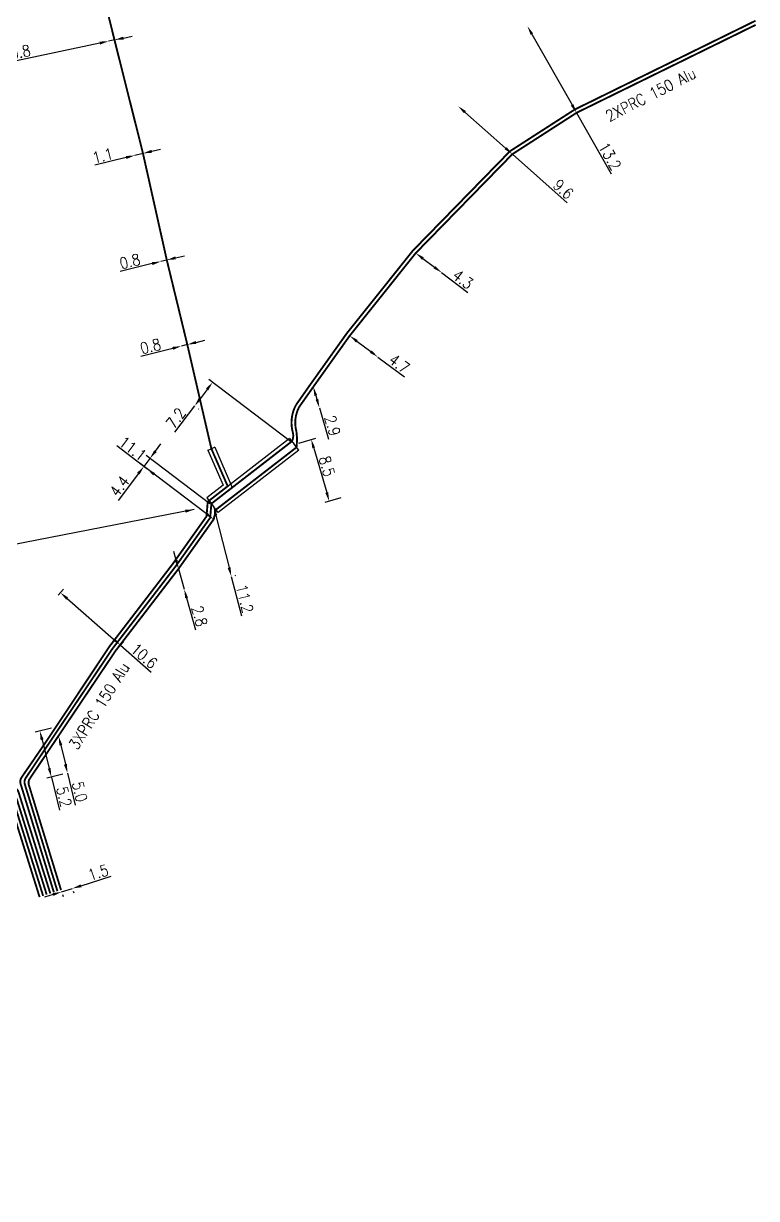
# Model space of a CAD drawing. Header units: millimetres. Extents: x 156382 to 158006, y 120998 to 122000.
# Drawn here: x 157902.9 to 158000.1, y 121663.6 to 121819.5 of the extents above; entities that cross this region are included whole.
import ezdxf
from ezdxf.enums import TextEntityAlignment as Align

# ---------------------------------------------------------------- set-up
doc = ezdxf.new("R2010")
doc.units = ezdxf.units.MM
doc.header["$PDMODE"] = 34
doc.layers.get('DEFPOINTS').update_dxf_attribs({"linetype": 'CONTINUOUS'})
doc.layers.add('M_110', color=1, linetype='M_ST_10')
doc.layers.add('M_400', color=7, linetype='CONTINUOUS')
doc.styles.get("Standard").update_dxf_attribs({"font": 'romans.shx', "width": 0.85})
doc.linetypes.add('M_ST_10', pattern='A,5,-0.3,["++",Standard,S=1,R=0,X=0,Y=-0.5],-2.8', length=8.1)
doc.dimstyles.get("Standard").update_dxf_attribs({"dimtxt": 1.5, "dimasz": 1.2, "dimexe": 0.625, "dimexo": 0.625, "dimgap": 0.25, "dimtad": 1, "dimdec": 1, "dimzin": 0, "dimdsep": 46, "dimtxsty": 'Standard', "dimcen": -0.5, "dimadec": 0, "dimazin": 0, "dimtfac": 1, "dimtdec": 1, "dimtmove": 0, "dimatfit": 3, "dimfxl": 0, "dimtolj": 1, "dimtzin": 0, "dimarcsym": 0})

# ---------------------------------------------------------------- blocks, each defined once
blk = doc.blocks.new('*D122')
at = {"layer": 'DEFPOINTS', "color": 0, "linetype": 'Continuous', "transparency": 16777216}
for p in [(157907.2, 121726.2), (157905.06, 121725.66), (157908.73, 121720.07)]:
    blk.add_point(p, dxfattribs=at)
at = {"layer": 'M_110', "color": 0, "linetype": 'Continuous', "lineweight": -2, "transparency": 16777216}
for p, q in [((157906.6, 121726.05), (157904.46, 121725.51)), ((157905.35, 121724.5), (157906.3, 121720.7)), ((157908.12, 121719.92), (157905.98, 121719.39)), ((157906.59, 121719.54), (157907.68, 121715.15))]:
    blk.add_line(p, q, dxfattribs=at)
at = {"layer": 'M_110', "color": 0, "linetype": 'Continuous', "transparency": 16777216}
for points in [[(157905.55, 121724.55), (157905.16, 121724.45), (157905.06, 121725.66)], [(157906.49, 121720.75), (157906.11, 121720.65), (157906.59, 121719.54)]]:
    blk.add_solid(points, dxfattribs=at)
at = {"layer": 'M_110', "color": 0, "linetype": 'Continuous', "transparency": 16777216, "insert": (157908.27, 121716.93), "char_height": 1.5, "attachment_point": 5, "rotation": 284.0002}
blk.add_mtext('\\A1;5.2', dxfattribs=at)
blk = doc.blocks.new('*D123')
at = {"layer": 'DEFPOINTS', "color": 0, "linetype": 'Continuous', "transparency": 16777216}
for p in [(157923.85, 121776.7), (157923.85, 121776.7), (157924.62, 121776.9)]:
    blk.add_point(p, dxfattribs=at)
at = {"layer": 'M_110', "color": 0, "linetype": 'Continuous', "lineweight": -2, "transparency": 16777216}
for p, q in [((157925.78, 121777.2), (157926.94, 121777.5)), ((157922.68, 121776.4), (157918.45, 121775.32)), ((157924.62, 121776.9), (157923.85, 121776.7))]:
    blk.add_line(p, q, dxfattribs=at)
at = {"layer": 'M_110', "color": 0, "linetype": 'Continuous', "transparency": 16777216}
for points in [[(157925.73, 121777.39), (157925.83, 121777.01), (157924.62, 121776.9)], [(157922.63, 121776.6), (157922.73, 121776.21), (157923.85, 121776.7)]]:
    blk.add_solid(points, dxfattribs=at)
at = {"layer": 'M_110', "color": 0, "linetype": 'Continuous', "transparency": 16777216, "insert": (157919.74, 121776.68), "char_height": 1.5, "attachment_point": 5, "rotation": 14.4075}
blk.add_mtext('\\A1;0.8', dxfattribs=at)
blk = doc.blocks.new('*D124')
at = {"layer": 'DEFPOINTS', "color": 0, "linetype": 'Continuous', "transparency": 16777216}
for p in [(157921.12, 121787.93), (157921.12, 121787.93), (157921.9, 121788.12)]:
    blk.add_point(p, dxfattribs=at)
at = {"layer": 'M_110', "color": 0, "linetype": 'Continuous', "lineweight": -2, "transparency": 16777216}
for p, q in [((157923.07, 121788.4), (157924.23, 121788.69)), ((157919.96, 121787.64), (157915.71, 121786.6)), ((157921.9, 121788.12), (157921.12, 121787.93))]:
    blk.add_line(p, q, dxfattribs=at)
at = {"layer": 'M_110', "color": 0, "linetype": 'Continuous', "transparency": 16777216}
for points in [[(157923.02, 121788.6), (157923.11, 121788.21), (157921.9, 121788.12)], [(157919.91, 121787.83), (157920.01, 121787.45), (157921.12, 121787.93)]]:
    blk.add_solid(points, dxfattribs=at)
at = {"layer": 'M_110', "color": 0, "linetype": 'Continuous', "transparency": 16777216, "insert": (157917.01, 121787.95), "char_height": 1.5, "attachment_point": 5, "rotation": 13.7582}
blk.add_mtext('\\A1;0.8', dxfattribs=at)
blk = doc.blocks.new('*D125')
at = {"layer": 'DEFPOINTS', "color": 0, "linetype": 'Continuous', "transparency": 16777216}
for p in [(157918.75, 121802.26), (157917.68, 121802), (157917.68, 121802)]:
    blk.add_point(p, dxfattribs=at)
at = {"layer": 'M_110', "color": 0, "linetype": 'Continuous', "lineweight": -2, "transparency": 16777216}
for p, q in [((157918.75, 121802.26), (157917.68, 121802)), ((157919.91, 121802.55), (157921.08, 121802.83)), ((157916.51, 121801.71), (157912.35, 121800.69))]:
    blk.add_line(p, q, dxfattribs=at)
at = {"layer": 'M_110', "color": 0, "linetype": 'Continuous', "transparency": 16777216}
for points in [[(157919.86, 121802.74), (157919.96, 121802.35), (157918.75, 121802.26)], [(157916.46, 121801.91), (157916.56, 121801.52), (157917.68, 121802)]]:
    blk.add_solid(points, dxfattribs=at)
at = {"layer": 'M_110', "color": 0, "linetype": 'Continuous', "transparency": 16777216, "insert": (157913.39, 121801.97), "char_height": 1.5, "attachment_point": 5, "rotation": 13.7892}
blk.add_mtext('\\A1;1.1', dxfattribs=at)
blk = doc.blocks.new('*D126')
at = {"layer": 'DEFPOINTS', "color": 0, "linetype": 'Continuous', "transparency": 16777216}
for p in [(157914.18, 121817.15), (157914.18, 121817.14), (157914.96, 121817.31)]:
    blk.add_point(p, dxfattribs=at)
at = {"layer": 'M_110', "color": 0, "linetype": 'Continuous', "lineweight": -2, "transparency": 16777216}
for p, q in [((157916.14, 121817.55), (157917.31, 121817.8)), ((157913.01, 121816.89), (157901.11, 121814.38)), ((157914.96, 121817.31), (157914.18, 121817.14)), ((157914.31, 121816.54), (157914.31, 121816.53)), ((157915.09, 121816.7), (157915.09, 121816.69))]:
    blk.add_line(p, q, dxfattribs=at)
at = {"layer": 'M_110', "color": 0, "linetype": 'Continuous', "transparency": 16777216}
for points in [[(157916.1, 121817.75), (157916.18, 121817.36), (157914.96, 121817.31)], [(157912.96, 121817.09), (157913.05, 121816.7), (157914.18, 121817.14)]]:
    blk.add_solid(points, dxfattribs=at)
at = {"layer": 'M_110', "color": 0, "linetype": 'Continuous', "transparency": 16777216, "insert": (157902.46, 121815.69), "char_height": 1.5, "attachment_point": 5, "rotation": 11.9131}
blk.add_mtext('\\A1;0.8', dxfattribs=at)
blk = doc.blocks.new('*D149')
at = {"layer": 'DEFPOINTS', "color": 0, "linetype": 'Continuous', "transparency": 16777216}
for p in [(157918.86, 121760.74), (157928.11, 121755.41), (157927.31, 121754.35)]:
    blk.add_point(p, dxfattribs=at)
at = {"layer": 'M_400', "color": 0, "linetype": 'Continuous', "lineweight": -2, "transparency": 16777216}
for p, q in [((157920.39, 121762.76), (157921.11, 121763.72)), ((157919.66, 121761.81), (157918.86, 121760.74)), ((157927.61, 121755.79), (157919.16, 121762.18)), ((157926.81, 121754.72), (157918.36, 121761.12)), ((157918.13, 121759.79), (157915.44, 121756.23))]:
    blk.add_line(p, q, dxfattribs=at)
at = {"layer": 'M_400', "color": 0, "linetype": 'Continuous', "transparency": 16777216}
for points in [[(157920.23, 121762.88), (157920.55, 121762.64), (157919.66, 121761.81)], [(157917.97, 121759.91), (157918.29, 121759.67), (157918.86, 121760.74)]]:
    blk.add_solid(points, dxfattribs=at)
at = {"layer": 'M_400', "color": 0, "linetype": 'Continuous', "transparency": 16777216, "insert": (157915.62, 121758.12), "char_height": 1.5, "attachment_point": 5, "rotation": 52.8664}
blk.add_mtext('\\A1;4.4', dxfattribs=at)
blk = doc.blocks.new('*D150')
at = {"layer": 'DEFPOINTS', "color": 0, "linetype": 'Continuous', "transparency": 16777216}
for p in [(157907.88, 121704.56), (157909.31, 121705.01), (157909.38, 121704.77)]:
    blk.add_point(p, dxfattribs=at)
at = {"layer": 'M_110', "color": 0, "linetype": 'Continuous', "lineweight": -2, "transparency": 16777216}
for p, q in [((157910.53, 121705.12), (157914.53, 121706.38)), ((157907.95, 121704.32), (157909.38, 121704.77)), ((157909.49, 121704.41), (157909.57, 121704.17)), ((157906.81, 121703.96), (157905.66, 121703.6)), ((157908.06, 121703.96), (157908.14, 121703.72))]:
    blk.add_line(p, q, dxfattribs=at)
at = {"layer": 'M_110', "color": 0, "linetype": 'Continuous', "transparency": 16777216}
for points in [[(157906.75, 121704.15), (157906.87, 121703.77), (157907.95, 121704.32)], [(157910.47, 121705.32), (157910.59, 121704.93), (157909.38, 121704.77)]]:
    blk.add_solid(points, dxfattribs=at)
at = {"layer": 'M_110', "color": 0, "linetype": 'Continuous', "transparency": 16777216, "insert": (157912.8, 121706.88), "char_height": 1.5, "attachment_point": 5, "rotation": 17.396}
blk.add_mtext('\\A1;1.5', dxfattribs=at)
blk = doc.blocks.new('*D151')
at = {"layer": 'DEFPOINTS', "color": 0, "linetype": 'Continuous', "transparency": 16777216}
for p in [(157907.56, 121724.93), (157908.73, 121720.07), (157908.73, 121720.07)]:
    blk.add_point(p, dxfattribs=at)
at = {"layer": 'M_110', "color": 0, "linetype": 'Continuous', "lineweight": -2, "transparency": 16777216}
for p, q in [((157907.84, 121723.76), (157908.45, 121721.24)), ((157908.73, 121720.07), (157909.75, 121715.82))]:
    blk.add_line(p, q, dxfattribs=at)
at = {"layer": 'M_110', "color": 0, "linetype": 'Continuous', "transparency": 16777216}
for points in [[(157908.04, 121723.81), (157907.65, 121723.72), (157907.56, 121724.93)], [(157908.64, 121721.28), (157908.25, 121721.19), (157908.73, 121720.07)]]:
    blk.add_solid(points, dxfattribs=at)
at = {"layer": 'M_110', "color": 0, "linetype": 'Continuous', "transparency": 16777216, "insert": (157910.35, 121717.6), "char_height": 1.5, "attachment_point": 5, "rotation": 283.5293}
blk.add_mtext('\\A1;5.0', dxfattribs=at)
blk = doc.blocks.new('*D152')
at = {"layer": 'DEFPOINTS', "color": 0, "linetype": 'Continuous', "transparency": 16777216}
for p in [(157907.08, 121743.21), (157907.78, 121744.01), (157915.06, 121736.23)]:
    blk.add_point(p, dxfattribs=at)
at = {"layer": 'M_110', "color": 0, "linetype": 'Continuous', "lineweight": -2, "transparency": 16777216}
for p, q in [((157907.49, 121743.68), (157908.19, 121744.48)), ((157908.68, 121743.22), (157914.85, 121737.82)), ((157915.47, 121736.7), (157916.17, 121737.5)), ((157915.76, 121737.03), (157919.82, 121733.47))]:
    blk.add_line(p, q, dxfattribs=at)
at = {"layer": 'M_110', "color": 0, "linetype": 'Continuous', "transparency": 16777216}
for points in [[(157908.82, 121743.37), (157908.55, 121743.07), (157907.78, 121744.01)], [(157914.99, 121737.97), (157914.72, 121737.67), (157915.76, 121737.03)]]:
    blk.add_solid(points, dxfattribs=at)
at = {"layer": 'M_110', "color": 0, "linetype": 'Continuous', "transparency": 16777216, "insert": (157918.9, 121735.61), "char_height": 1.5, "attachment_point": 5, "rotation": 318.813}
blk.add_mtext('\\A1;10.6', dxfattribs=at)
blk = doc.blocks.new('*D153')
at = {"layer": 'DEFPOINTS', "color": 0, "linetype": 'Continuous', "transparency": 16777216}
for p in [(157923.46, 121747.16), (157924.21, 121744.46), (157924.21, 121744.46)]:
    blk.add_point(p, dxfattribs=at)
at = {"layer": 'M_110', "color": 0, "linetype": 'Continuous', "lineweight": -2, "transparency": 16777216}
for p, q in [((157923.14, 121748.32), (157922.82, 121749.47)), ((157923.46, 121747.16), (157924.21, 121744.46)), ((157924.06, 121747.33), (157924.06, 121747.33)), ((157924.81, 121744.63), (157924.81, 121744.63)), ((157924.53, 121743.31), (157925.7, 121739.09))]:
    blk.add_line(p, q, dxfattribs=at)
at = {"layer": 'M_110', "color": 0, "linetype": 'Continuous', "transparency": 16777216}
for points in [[(157923.33, 121748.37), (157922.95, 121748.26), (157923.46, 121747.16)], [(157924.72, 121743.36), (157924.34, 121743.25), (157924.21, 121744.46)]]:
    blk.add_solid(points, dxfattribs=at)
at = {"layer": 'M_110', "color": 0, "linetype": 'Continuous', "transparency": 16777216, "insert": (157926.24, 121740.89), "char_height": 1.5, "attachment_point": 5, "rotation": 285.496}
blk.add_mtext('\\A1;2.8', dxfattribs=at)
blk = doc.blocks.new('*D154')
at = {"layer": 'DEFPOINTS', "color": 0, "linetype": 'Continuous', "transparency": 16777216}
for p in [(157919.27, 121760.43), (157919.28, 121760.44), (157928.13, 121753.74)]:
    blk.add_point(p, dxfattribs=at)
at = {"layer": 'M_110', "color": 0, "linetype": 'Continuous', "lineweight": -2, "transparency": 16777216}
for p, q in [((157919.27, 121760.43), (157915.26, 121763.47)), ((157918.9, 121759.94), (157918.9, 121759.93)), ((157927.17, 121754.45), (157920.23, 121759.71)), ((157927.75, 121753.24), (157927.75, 121753.23))]:
    blk.add_line(p, q, dxfattribs=at)
at = {"layer": 'M_110', "color": 0, "linetype": 'Continuous', "transparency": 16777216}
for points in [[(157920.35, 121759.87), (157920.11, 121759.55), (157919.27, 121760.43)], [(157927.29, 121754.61), (157927.05, 121754.29), (157928.12, 121753.73)]]:
    blk.add_solid(points, dxfattribs=at)
at = {"layer": 'M_110', "color": 0, "linetype": 'Continuous', "transparency": 16777216, "insert": (157917.39, 121763.11), "char_height": 1.5, "attachment_point": 5, "rotation": 322.8664}
blk.add_mtext('\\A1;11.1', dxfattribs=at)
blk = doc.blocks.new('*D155')
at = {"layer": 'DEFPOINTS', "color": 0, "linetype": 'Continuous', "transparency": 16777216}
for p in [(157941.33, 121771.29), (157942.15, 121768.51), (157942.15, 121768.51)]:
    blk.add_point(p, dxfattribs=at)
at = {"layer": 'M_110', "color": 0, "linetype": 'Continuous', "lineweight": -2, "transparency": 16777216}
for p, q in [((157941.67, 121770.14), (157941.81, 121769.66)), ((157942.15, 121768.51), (157943.36, 121764.37))]:
    blk.add_line(p, q, dxfattribs=at)
at = {"layer": 'M_110', "color": 0, "linetype": 'Continuous', "transparency": 16777216}
for points in [[(157941.86, 121770.2), (157941.48, 121770.08), (157941.33, 121771.29)], [(157942, 121769.72), (157941.62, 121769.6), (157942.15, 121768.51)]]:
    blk.add_solid(points, dxfattribs=at)
at = {"layer": 'M_110', "color": 0, "linetype": 'Continuous', "transparency": 16777216, "insert": (157943.88, 121766.15), "char_height": 1.5, "attachment_point": 5, "rotation": 286.339}
blk.add_mtext('\\A1;2.9', dxfattribs=at)
blk = doc.blocks.new('*D156')
at = {"layer": 'DEFPOINTS', "color": 0, "linetype": 'Continuous', "transparency": 16777216}
for p in [(157946.16, 121778.07), (157949.91, 121775.24), (157949.91, 121775.24)]:
    blk.add_point(p, dxfattribs=at)
at = {"layer": 'M_110', "color": 0, "linetype": 'Continuous', "lineweight": -2, "transparency": 16777216}
for p, q in [((157947.12, 121777.35), (157948.96, 121775.97)), ((157949.91, 121775.24), (157953.41, 121772.61))]:
    blk.add_line(p, q, dxfattribs=at)
at = {"layer": 'M_110', "color": 0, "linetype": 'Continuous', "transparency": 16777216}
for points in [[(157947.24, 121777.51), (157947, 121777.19), (157946.16, 121778.07)], [(157949.08, 121776.12), (157948.84, 121775.81), (157949.91, 121775.24)]]:
    blk.add_solid(points, dxfattribs=at)
at = {"layer": 'M_110', "color": 0, "linetype": 'Continuous', "transparency": 16777216, "insert": (157952.74, 121774.37), "char_height": 1.5, "attachment_point": 5, "rotation": 323.0161}
blk.add_mtext('\\A1;4.7', dxfattribs=at)
blk = doc.blocks.new('*D157')
at = {"layer": 'DEFPOINTS', "color": 0, "linetype": 'Continuous', "transparency": 16777216}
for p in [(157960.55, 121808.52), (157960.55, 121808.52), (157967.74, 121802.16)]:
    blk.add_point(p, dxfattribs=at)
at = {"layer": 'M_110', "color": 0, "linetype": 'Continuous', "lineweight": -2, "transparency": 16777216}
for p, q in [((157961.45, 121807.73), (157966.84, 121802.96)), ((157967.74, 121802.16), (157975.02, 121795.71))]:
    blk.add_line(p, q, dxfattribs=at)
at = {"layer": 'M_110', "color": 0, "linetype": 'Continuous', "transparency": 16777216}
for points in [[(157961.59, 121807.88), (157961.32, 121807.58), (157960.55, 121808.52)], [(157966.98, 121803.1), (157966.71, 121802.81), (157967.74, 121802.16)]]:
    blk.add_solid(points, dxfattribs=at)
at = {"layer": 'M_110', "color": 0, "linetype": 'Continuous', "transparency": 16777216, "insert": (157974.5, 121797.51), "char_height": 1.5, "attachment_point": 5, "rotation": 318.4865}
blk.add_mtext('\\A1;9.6', dxfattribs=at)
blk = doc.blocks.new('*D158')
at = {"layer": 'DEFPOINTS', "color": 0, "linetype": 'Continuous', "transparency": 16777216}
for p in [(157954.92, 121789.04), (157958.36, 121786.45), (157958.36, 121786.45)]:
    blk.add_point(p, dxfattribs=at)
at = {"layer": 'M_110', "color": 0, "linetype": 'Continuous', "lineweight": -2, "transparency": 16777216}
for p, q in [((157955.88, 121788.31), (157957.4, 121787.17)), ((157958.36, 121786.45), (157961.85, 121783.81))]:
    blk.add_line(p, q, dxfattribs=at)
at = {"layer": 'M_110', "color": 0, "linetype": 'Continuous', "transparency": 16777216}
for points in [[(157956, 121788.47), (157955.76, 121788.15), (157954.92, 121789.04)], [(157957.52, 121787.33), (157957.28, 121787.01), (157958.36, 121786.45)]]:
    blk.add_solid(points, dxfattribs=at)
at = {"layer": 'M_110', "color": 0, "linetype": 'Continuous', "transparency": 16777216, "insert": (157961.18, 121785.57), "char_height": 1.5, "attachment_point": 5, "rotation": 322.9857}
blk.add_mtext('\\A1;4.3', dxfattribs=at)
blk = doc.blocks.new('*D159')
at = {"layer": 'DEFPOINTS', "color": 0, "linetype": 'Continuous', "transparency": 16777216}
for p in [(157969.74, 121819.13), (157969.74, 121819.13), (157976.26, 121807.65)]:
    blk.add_point(p, dxfattribs=at)
at = {"layer": 'M_110', "color": 0, "linetype": 'Continuous', "lineweight": -2, "transparency": 16777216}
for p, q in [((157970.33, 121818.08), (157975.67, 121808.69)), ((157976.26, 121807.65), (157980.85, 121799.57))]:
    blk.add_line(p, q, dxfattribs=at)
at = {"layer": 'M_110', "color": 0, "linetype": 'Continuous', "transparency": 16777216}
for points in [[(157970.5, 121818.18), (157970.16, 121817.98), (157969.74, 121819.13)], [(157975.84, 121808.79), (157975.49, 121808.59), (157976.26, 121807.65)]]:
    blk.add_solid(points, dxfattribs=at)
at = {"layer": 'M_110', "color": 0, "linetype": 'Continuous', "transparency": 16777216, "insert": (157980.68, 121801.89), "char_height": 1.5, "attachment_point": 5, "rotation": 299.6036}
blk.add_mtext('\\A1;13.2', dxfattribs=at)
blk = doc.blocks.new('*D162')
at = {"layer": 'DEFPOINTS', "color": 0, "linetype": 'Continuous', "transparency": 16777216}
for p in [(157938.8, 121763.68), (157943.45, 121756.14), (157945.59, 121756.76)]:
    blk.add_point(p, dxfattribs=at)
at = {"layer": 'M_400', "color": 0, "linetype": 'Continuous', "lineweight": -2, "transparency": 16777216}
for p, q in [((157939.4, 121763.85), (157941.66, 121764.51)), ((157941.39, 121763.18), (157943.11, 121757.29)), ((157944.99, 121756.59), (157942.85, 121755.96))]:
    blk.add_line(p, q, dxfattribs=at)
at = {"layer": 'M_400', "color": 0, "linetype": 'Continuous', "transparency": 16777216}
for points in [[(157941.58, 121763.24), (157941.2, 121763.13), (157941.06, 121764.34)], [(157943.3, 121757.34), (157942.92, 121757.23), (157943.45, 121756.14)]]:
    blk.add_solid(points, dxfattribs=at)
at = {"layer": 'M_400', "color": 0, "linetype": 'Continuous', "transparency": 16777216, "insert": (157943.14, 121760.77), "char_height": 1.5, "attachment_point": 5, "rotation": 286.2571}
blk.add_mtext('\\A1;8.5', dxfattribs=at)
blk = doc.blocks.new('*D163')
at = {"layer": 'DEFPOINTS', "color": 0, "linetype": 'Continuous', "transparency": 16777216}
for p in [(157927.97, 121771.9), (157925.59, 121768.77), (157938.8, 121763.68)]:
    blk.add_point(p, dxfattribs=at)
at = {"layer": 'M_400', "color": 0, "linetype": 'Continuous', "lineweight": -2, "transparency": 16777216}
for p, q in [((157938.3, 121764.06), (157927.47, 121772.28)), ((157927.24, 121770.95), (157926.31, 121769.72)), ((157925.59, 121768.76), (157922.94, 121765.28)), ((157926.08, 121768.39), (157926.09, 121768.39))]:
    blk.add_line(p, q, dxfattribs=at)
at = {"layer": 'M_400', "color": 0, "linetype": 'Continuous', "transparency": 16777216}
for points in [[(157927.08, 121771.07), (157927.4, 121770.82), (157927.97, 121771.9)], [(157926.15, 121769.84), (157926.47, 121769.6), (157925.59, 121768.76)]]:
    blk.add_solid(points, dxfattribs=at)
at = {"layer": 'M_400', "color": 0, "linetype": 'Continuous', "transparency": 16777216, "insert": (157923.11, 121767.15), "char_height": 1.5, "attachment_point": 5, "rotation": 52.7968}
blk.add_mtext('\\A1;7.2', dxfattribs=at)
blk = doc.blocks.new('*D164')
at = {"layer": 'DEFPOINTS', "color": 0, "linetype": 'Continuous', "transparency": 16777216}
for p in [(157928.11, 121755.41), (157928.11, 121755.41), (157930.38, 121746.13)]:
    blk.add_point(p, dxfattribs=at)
at = {"layer": 'M_400', "color": 0, "linetype": 'Continuous', "lineweight": -2, "transparency": 16777216}
for p, q in [((157928.41, 121754.25), (157930.16, 121747.32)), ((157930.46, 121746.15), (157931.79, 121740.92)), ((157930.99, 121746.29), (157931.07, 121746.31))]:
    blk.add_line(p, q, dxfattribs=at)
at = {"layer": 'M_400', "color": 0, "linetype": 'Continuous', "transparency": 16777216}
for points in [[(157928.6, 121754.29), (157928.21, 121754.2), (157928.11, 121755.41)], [(157930.36, 121747.37), (157929.97, 121747.27), (157930.46, 121746.15)]]:
    blk.add_solid(points, dxfattribs=at)
at = {"layer": 'M_400', "color": 0, "linetype": 'Continuous', "transparency": 16777216, "insert": (157932.24, 121743.2), "char_height": 1.5, "attachment_point": 5, "rotation": 284.234}
blk.add_mtext('\\A1;11.2', dxfattribs=at)

msp = doc.modelspace()

# ---------------------------------------------------------------- linework, layer by layer
at = {"layer": 'M_110', "const_width": 0.25, "flags": 128}
for points in [[(157906.92, 121704.26), (157902.51, 121718.64, -0.229804), (157902.64, 121719.5), (157906.05, 121724.47), (157914.3, 121736.87), (157922.64, 121747.75), (157927.17, 121754.12), (157927.33, 121756.06), (157929.98, 121758.12), (157927.81, 121763.1), (157924.62, 121776.91), (157921.9, 121788.12), (157918.73, 121802.31), (157914.96, 121817.31), (157911.92, 121829.61), (157906.48, 121847.3), (157902.48, 121867.89), (157899.43, 121880.59), (157897.17, 121892.18), (157893.84, 121909.43), (157900.48, 121910.56), (157895.86, 121934.82), (157892.32, 121955.99), (157889.75, 121976.6), (157889.41, 121979.63), (157891.01, 121979.83)], [(157907.39, 121704.41), (157903.07, 121718.58, -0.226894), (157903.2, 121719.44), (157914.7, 121736.58), (157923.04, 121747.45), (157927.66, 121753.94), (157927.81, 121755.8), (157938.49, 121764.07, 0.190327), (157938.62, 121765.23, -0.193985), (157939.04, 121768.9), (157940.92, 121771.58), (157945.76, 121778.37), (157954.55, 121789.37), (157967.42, 121802.55), (157976.01, 121808.08), (158000, 121819.86)], [(157907.87, 121704.56), (157903.61, 121718.48, -0.227156), (157903.73, 121719.34), (157915.1, 121736.28), (157923.45, 121747.16), (157928.12, 121753.73), (157928.42, 121755.01), (157939.11, 121763.28, 0.06289), (157939.1, 121765.36, -0.192331), (157939.46, 121768.63), (157941.33, 121771.29), (157946.16, 121778.07), (157954.92, 121789.04), (157967.74, 121802.16), (157976.26, 121807.65), (158000, 121819.3)], [(157860.48, 121685.77), (157862.34, 121678.76), (157864, 121673.32), (157873.79, 121676.31), (157872.62, 121679.92, -0.218158), (157873.38, 121686.46), (157884.28, 121697.82), (157892.26, 121707.17), (157900.31, 121716.86, -0.594438), (157902.03, 121716.52), (157905.97, 121703.95)]]:
    msp.add_lwpolyline(points, format="xyb", dxfattribs=at)
at = {"layer": 'M_110', "linetype": 'M_ST_10', "const_width": 0.25, "flags": 128}
for points in [[(157906.45, 121704.1), (157902.19, 121717.69), (157897.99, 121723.05, 0.437376), (157896.53, 121722.93), (157893.36, 121718.66), (157882.57, 121704.77), (157879.76, 121701.36), (157876.01, 121698.71), (157867.58, 121696.1, -0.401774), (157865.1, 121697.34), (157864.72, 121698.53), (157837.46, 121774.69), (157835.1, 121781.99), (157833.76, 121787.22), (157832.27, 121794.46), (157831.73, 121798.16), (157831.1, 121805.46), (157830.8, 121808.95), (157830.59, 121818.19), (157830.41, 121826.26), (157830.26, 121831.42), (157829.37, 121855.65)], [(157877.73, 121668.78), (157877.4, 121669.72), (157875.11, 121673.87), (157874.98, 121675.89), (157873.57, 121680.23, -0.214127), (157874.18, 121685.85), (157885.02, 121697.15), (157893.03, 121706.52), (157899.9, 121714.81, -0.594438), (157901.63, 121714.47), (157905.03, 121703.62)]]:
    msp.add_lwpolyline(points, format="xyb", dxfattribs=at)
at = {"layer": 'M_110', "flags": 128}
msp.add_lwpolyline([(157866.71, 121663.77, 0.25, 0.25, 0), (157866.71, 121663.77, 0.25, 0.25, 0), (157866.36, 121664.73, 0.25, 0.25, 0), (157863.69, 121672.71, 0.25, 0.25, 0), (157874.42, 121675.98, 0.25, 0.25, 0), (157873.09, 121680.07, 0.25, 0.25, -0.216245), (157873.78, 121686.15, 0.25, 0.25, 0), (157884.65, 121697.49, 0.25, 0.25, 0), (157892.65, 121706.85, 0.25, 0.25, 0), (157900.11, 121715.84, 0.25, 0.25, -0.594438), (157901.83, 121715.5, 0.25, 0.25, 0), (157905.5, 121703.78, 0, 0, 0)], format="xyseb", dxfattribs=at)
at = {"layer": 'M_400', "color": 7}
for p, q in [((157938.19, 121764.47), (157927.5, 121756.2)), ((157938.19, 121764.47), (157927.5, 121756.2)), ((157938.19, 121764.47), (157938.8, 121763.68)), ((157938.19, 121764.47), (157938.8, 121763.68)), ((157939.41, 121762.89), (157938.8, 121763.68)), ((157939.41, 121762.89), (157938.8, 121763.68)), ((157939.41, 121762.89), (157928.72, 121754.62)), ((157939.41, 121762.89), (157928.72, 121754.62)), ((157927.5, 121756.2), (157928.11, 121755.41)), ((157927.5, 121756.2), (157928.11, 121755.41)), ((157928.72, 121754.62), (157928.11, 121755.41)), ((157928.72, 121754.62), (157928.11, 121755.41))]:
    msp.add_line(p, q, dxfattribs=at)
at = {"layer": 'M_400', "color": 7, "linetype": 'CONTINUOUS'}
for p, q in [((157928.27, 121763.29), (157927.81, 121763.1)), ((157928.27, 121763.29), (157930.59, 121757.96)), ((157927.36, 121762.9), (157927.81, 121763.1)), ((157927.36, 121762.9), (157929.36, 121758.27)), ((157929.36, 121758.27), (157927.19, 121756.59)), ((157930.59, 121757.96), (157927.81, 121755.8)), ((157927.19, 121756.59), (157927.5, 121756.2)), ((157927.81, 121755.8), (157927.5, 121756.2))]:
    msp.add_line(p, q, dxfattribs=at)

# ---------------------------------------------------------------- texts
at = {"layer": 'M_110', "linetype": 'Continuous', "width": 0.85}
for s, rotation, p in [('2XPRC 150 Alu', 27.133, (157986.1, 121810.07)), ('3XPRC 150 Alu', 57.7309, (157912.92, 121728.98))]:
    msp.add_text(s, height=1.5, rotation=rotation, dxfattribs=at).set_placement(p, align=Align.MIDDLE)

# ---------------------------------------------------------------- dimensions: what is measured, and where the dimension line sits
at = {"layer": 'M_110', "linetype": 'Continuous'}
for base, p1, p2, angle, picture, middle in [((157914.18, 121817.14), (157914.96, 121817.31), (157914.18, 121817.15), 191.9131, '*D126', (157902.66, 121814.71)), ((157969.74, 121819.13), (157976.26, 121807.65), (157969.74, 121819.13), 119.6036, '*D159', (157979.81, 121801.39)), ((157960.55, 121808.52), (157967.74, 121802.16), (157960.55, 121808.52), 138.4865, '*D157', (157973.84, 121796.77)), ((157917.68, 121802), (157918.75, 121802.26), (157917.68, 121802), 193.7892, '*D125', (157913.63, 121801)), ((157921.12, 121787.93), (157921.9, 121788.12), (157921.12, 121787.93), 193.7582, '*D124', (157917.25, 121786.98)), ((157958.36, 121786.45), (157954.92, 121789.04), (157958.36, 121786.45), 322.9857, '*D158', (157960.58, 121784.77)), ((157923.85, 121776.7), (157924.62, 121776.9), (157923.85, 121776.7), 194.4075, '*D123', (157919.98, 121775.71)), ((157949.91, 121775.24), (157946.16, 121778.07), (157949.91, 121775.24), 323.0161, '*D156', (157952.14, 121773.57)), ((157942.15, 121768.51), (157941.33, 121771.29), (157942.15, 121768.51), 286.339, '*D155', (157942.92, 121765.86)), ((157919.27, 121760.43), (157928.13, 121753.74), (157919.28, 121760.44), 142.8664, '*D154', (157916.79, 121762.31)), ((157924.21, 121744.46), (157923.46, 121747.16), (157924.21, 121744.46), 285.496, '*D153', (157925.27, 121740.62)), ((157907.78, 121744.01), (157915.06, 121736.23), (157907.08, 121743.21), 138.813, '*D152', (157918.24, 121734.85)), ((157908.73, 121720.07), (157907.56, 121724.93), (157908.73, 121720.07), 283.5293, '*D151', (157909.38, 121717.36)), ((157909.38, 121704.77), (157907.88, 121704.56), (157909.31, 121705.01), 17.396, '*D150', (157913.1, 121705.93))]:
    dim = msp.add_linear_dim(base=base, p1=p1, p2=p2, angle=angle, dimstyle='Standard', dxfattribs=at)
    dim.commit()
    dim.dimension.update_dxf_attribs({"geometry": picture, "text_midpoint": middle, "dimtype": 161})
dim = msp.add_linear_dim(base=(157905.06, 121725.66), p1=(157908.73, 121720.07), p2=(157907.2, 121726.2), angle=104.0002, text='5.2', dimstyle='Standard', dxfattribs=at)
dim.commit()
dim.dimension.update_dxf_attribs({"geometry": '*D122', "text_midpoint": (157907.3, 121716.69), "dimtype": 161})
at = {"layer": 'M_400', "linetype": 'Continuous'}
for base, p1, p2, angle, text, picture, middle, dimtype in [((157927.97, 121771.9), (157925.59, 121768.77), (157938.8, 121763.68), 52.7968, '7.2', '*D163', (157923.9, 121766.55), 160), ((157918.86, 121760.74), (157928.11, 121755.41), (157927.31, 121754.35), 232.8664, '4.4', '*D149', (157916.42, 121757.52), 161), ((157928.11, 121755.41), (157930.38, 121746.13), (157928.11, 121755.41), 104.234, '11.2', '*D164', (157931.27, 121742.95), 160)]:
    dim = msp.add_linear_dim(base=base, p1=p1, p2=p2, angle=angle, text=text, dimstyle='Standard', dxfattribs=at)
    dim.commit()
    dim.dimension.update_dxf_attribs({"geometry": picture, "text_midpoint": middle, "dimtype": dimtype})
dim = msp.add_linear_dim(base=(157943.45, 121756.14), p1=(157938.8, 121763.68), p2=(157945.59, 121756.76), angle=106.2571, dimstyle='Standard', dxfattribs=at)
dim.commit()
dim.dimension.update_dxf_attribs({"geometry": '*D162', "text_midpoint": (157942.18, 121760.49), "dimtype": 160})

# ---------------------------------------------------------------- leaders
msp.add_leader([(157925.54, 121755.03), (157893.11, 121748.71)], dimstyle='Standard', dxfattribs=at)

doc.saveas('drawing.dxf')
